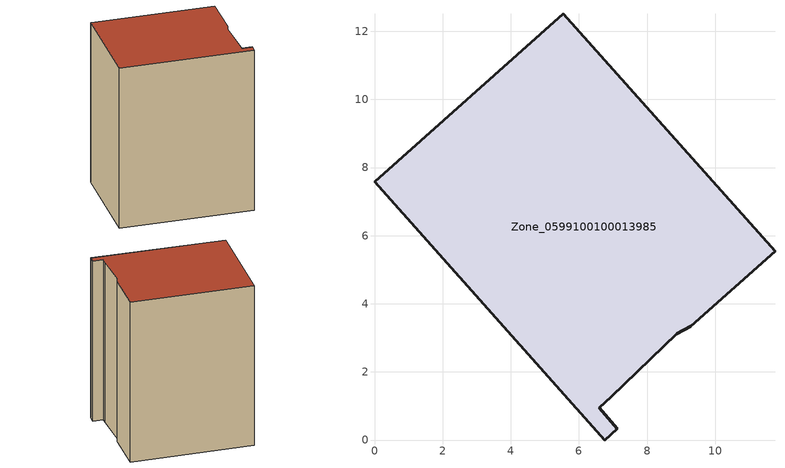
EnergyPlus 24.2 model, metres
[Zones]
Zone_0599100100013985
 floor ground (C_G): 8.87,3.13 6.96,1.27 6.59,0.94 7.13,0.34 6.75,0 0,7.58 5.54,12.51 11.76,5.54 9.28,3.34 z0
 wall outside (C_F): 6.96,1.27 8.87,3.13 9.28,3.34 11.76,5.54 5.54,12.51 0,7.58 6.75,0 7.13,0.34 6.59,0.94 6.96,1.27 z0:13
 roof outside (C_R): 7.13,0.34 6.59,0.94 6.96,1.27 8.87,3.13 9.28,3.34 11.76,5.54 5.54,12.51 0,7.58 6.75,0 z13
[BUILDING]
Pand.0599100100013985: North Axis=0; Terrain=City; Loads Convergence Tolerance Value=0.04; Temperature Convergence Tolerance Value=0.4; Solar Distribution=FullExterior; Maximum Number of Warmup Days=25; Minimum Number of Warmup Days=1
[Site:Location]
Rotterdam.The.Hague.AP_ZH_NLD Design_Conditions: Latitude=51.96; Longitude=4.45; Time Zone=1; Elevation=-4.5
[SITE:GROUNDTEMPERATURE:BUILDINGSURFACE]
18, 18, 18, 18, 18, 18, 18, 18, 18, 18, 18, 18
[MATERIAL] Thermal Absorptance=0.9; Solar Absorptance=0.7; Visible Absorptance=0.7
Name | Roughness | Thickness | Conductivity | Density | Specific Heat
G.TC.2015-2018 | MediumSmooth | 0.15 | 0.0428571 | 540 | 1210
F.TC.2015-2018 | Rough | 0.3 | 0.0666667 | 1920 | 840
R.TC.2015-2018 | MediumRough | 0.2 | 0.0333333 | 1500 | 1000
[CONSTRUCTION]
C_G: G.TC.2015-2018
C_F: F.TC.2015-2018
C_R: R.TC.2015-2018
[ZONE]
Zone_0599100100013985: Type=1; Multiplier=1; Ceiling Height=Autocalculate; Volume=Autocalculate; Floor Area=autocalculate; Part of Total Floor Area=Yes
[ZONEINFILTRATION:DESIGNFLOWRATE]
Infil_Zone_0599100100013985: Zone or ZoneList or Space or SpaceList=Zone_0599100100013985; Schedule=AlwaysOn; Design Flow Rate Calculation Method=Flow/Area; Flow Rate per Floor Area=0.0015; Constant Term Coefficient=1; Temperature Term Coefficient=0; Velocity Term Coefficient=0; Velocity Squared Term Coefficient=0
[HVACTEMPLATE:ZONE:IDEALLOADSAIRSYSTEM]
Zone_0599100100013985: Maximum Heating Supply Air Temperature=50; Minimum Cooling Supply Air Temperature=13; Maximum Heating Supply Air Humidity Ratio=0.0156; Minimum Cooling Supply Air Humidity Ratio=0.0077; Heating Limit=NoLimit; Cooling Limit=NoLimit; Dehumidification Control Type=ConstantSensibleHeatRatio; Cooling Sensible Heat Ratio=0.7; Dehumidification Setpoint=60; Humidification Control Type=None; Humidification Setpoint=30; Outdoor Air Method=None; Outdoor Air Flow Rate per Person=0.00944; Outdoor Air Flow Rate per Zone Floor Area=0; Outdoor Air Flow Rate per Zone=0; Demand Controlled Ventilation Type=None; Outdoor Air Economizer Type=NoEconomizer; Heat Recovery Type=None; Sensible Heat Recovery Effectiveness=0.7; Latent Heat Recovery Effectiveness=0.65
[ZONECONTROL:THERMOSTAT]
ThermostatControl_Zone_0599100100013985: Zone or ZoneList=Zone_0599100100013985; Control Type Schedule=DualSetpointControlType; Control 1=Thermostat_Zone_0599100100013985; Temperature Difference Between Cutout And Setpoint=0
[THERMOSTATSETPOINT:DUALSETPOINT]
Thermostat_Zone_0599100100013985: Heating Setpoint Temperature Schedule=HeatingSetpoint_Zone_0599100100013985; Cooling Setpoint Temperature Schedule=CoolingSetpoint_Zone_0599100100013985
[SCHEDULE:COMPACT]
HeatingSetpoint_Zone_0599100100013985: Through: 12/31, For: AllDays, Until: 24:00, 21
CoolingSetpoint_Zone_0599100100013985: Through: 12/31, For: AllDays, Until: 24:00, 24
DualSetpointControlType: Through: 12/31, For: AllDays, Until: 24:00, 4
AlwaysOn: Through: 12/31, For: AllDays, Until: 24:00, 1
